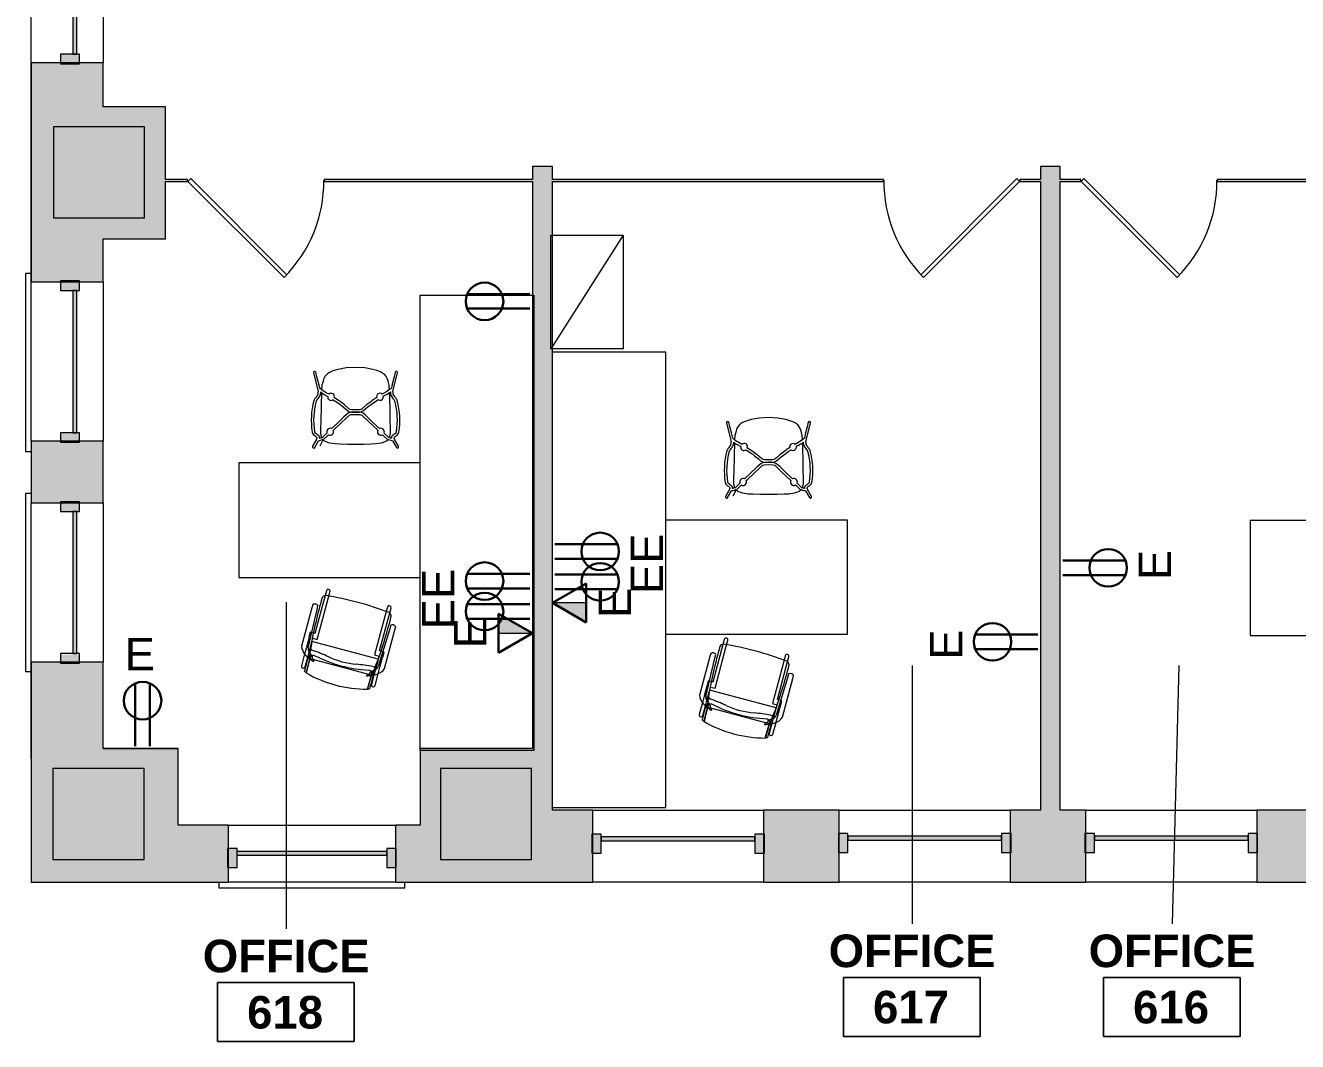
# Model space of a CAD drawing. Header units: inches. Extents: x -1880 to 225, y -1065 to 162.
# Drawn here: x -1767.4 to -1432.1, y -1064.8 to -796.9 of the extents above; entities that cross this region are included whole.
import ezdxf

# ---------------------------------------------------------------- set-up
doc = ezdxf.new("R2010")
doc.units = ezdxf.units.IN
doc.header["$MEASUREMENT"] = 0
for name, color, linetype, lineweight in [('06_555 11th St - background_dwg', 8, 'Continuous', 9), ('A-ANNO-NOTE', 131, 'Continuous', 30), ('A-AREA-IDEN', 2, 'Continuous', 9), ('A-DETL', 90, 'Continuous', 9), ('A-DOOR', 31, 'Continuous', 13), ('A-GLAZ-CURT', 52, 'Continuous', 13), ('A-GLAZ-CWMG', 51, 'Continuous', 13), ('A-WALL', 113, 'Continuous', 13), ('A-WALL-PATT', 111, 'Continuous', 13), ('C-Hatch', 7, 'Continuous', 9), ('I-FURN', 30, 'Continuous', 9), ('I-WALL', 2, 'Continuous', 13), ('P-SILL', 7, 'Continuous', 9), ('S-COLS', 52, 'Continuous', 13), ('W', 7, 'Continuous', 9)]:
    doc.layers.add(name, color=color, linetype=linetype, lineweight=lineweight)
doc.styles.add('Swis721 Lt BT', font='swissl.ttf', dxfattribs={"height": 8.514638})
doc.styles.add('Swis721 Lt BT_B', font='', dxfattribs={"height": 8.583975})
doc.styles.get('Swis721 Lt BT_B').set_extended_font_data('Swis721 Lt BT', bold=True)

# ---------------------------------------------------------------- blocks, each defined once
blk = doc.blocks.new('Single Glass Door - 36_ x 96_-5797251-FIRST FLOOR POWER _ SIGNAL')
at = {"layer": 'A-DOOR', "color": 8, "lineweight": 20}
for p, q in [((-7.42, 25.57), (-8.12, 24.87)), ((-8.12, 24.87), (17.2, -0.46)), ((17.91, 0.25), (-7.42, 25.57)), ((17.2, -0.46), (17.91, 0.25))]:
    blk.add_line(p, q, dxfattribs=at)
at = {"layer": 'A-DOOR', "lineweight": 9}
blk.add_arc((17.91, 0.25), 35.81, 135, 180.5, dxfattribs=at)
blk = doc.blocks.new('Single Glass Door - 36_ x 96_-5797235-FIRST FLOOR POWER _ SIGNAL')
at = {"layer": 'A-DOOR', "color": 8, "lineweight": 20}
for p, q in [((-8.12, -24.87), (17.2, 0.46)), ((17.2, 0.46), (17.91, -0.25)), ((17.91, -0.25), (-7.42, -25.57)), ((-7.42, -25.57), (-8.12, -24.87))]:
    blk.add_line(p, q, dxfattribs=at)
at = {"layer": 'A-DOOR', "lineweight": 9}
blk.add_arc((17.91, -0.25), 35.81, 179.5, 225, dxfattribs=at)
blk = doc.blocks.new('System Panel - Glazed-4836574-FIRST FLOOR POWER _ SIGNAL')
at = {"layer": 'A-GLAZ-CURT', "lineweight": 9}
blk.add_hatch(color=7, dxfattribs=at).paths.add_polyline_path([(18.75, 1.75), (-18.75, 1.75), (-18.75, 0.75), (18.75, 0.75)], flags=0)
at = {"layer": 'A-GLAZ-CURT', "color": 8, "lineweight": 20}
for p, q in [((18.75, 1.75), (-18.75, 1.75)), ((-18.75, 1.75), (-18.75, 0.75)), ((-18.75, 0.75), (18.75, 0.75)), ((18.75, 0.75), (18.75, 1.75))]:
    blk.add_line(p, q, dxfattribs=at)
blk = doc.blocks.new('Rectangular Mullion - 2_5_ x 5_ rectangular-4836572-FIRST FLOOR POWER _ SIGNAL')
at = {"layer": 'A-GLAZ-CWMG', "lineweight": 9}
blk.add_hatch(color=7, dxfattribs=at).paths.add_polyline_path([(1.25, 2.5), (1.25, -2.5), (-1, -2.5), (-1, 2.5)], flags=0)
at = {"layer": 'A-GLAZ-CWMG', "color": 8, "lineweight": 20}
for p, q in [((-1.25, 2.5), (1.25, 2.5)), ((-1.25, -2.5), (-1.25, 2.5)), ((1.25, 2.5), (1.25, -2.5)), ((1.25, -2.5), (-1.25, -2.5))]:
    blk.add_line(p, q, dxfattribs=at)
blk = doc.blocks.new('Rectangular Mullion - 2_5_ x 5_ rectangular-4837751-FIRST FLOOR POWER _ SIGNAL')
at = {"layer": 'A-GLAZ-CWMG', "lineweight": 9}
blk.add_hatch(color=7, dxfattribs=at).paths.add_polyline_path([(1, -1.75), (1, -2.5), (-1.25, -2.5), (-1.25, 2.5), (1, 2.5), (1, -0.75)], flags=0)
at = {"layer": 'A-GLAZ-CWMG', "color": 8, "lineweight": 20}
for p, q in [((-1.25, 2.5), (1.25, 2.5)), ((-1.25, -2.5), (-1.25, 2.5)), ((1.25, 2.5), (1.25, -2.5)), ((1.25, -2.5), (-1.25, -2.5))]:
    blk.add_line(p, q, dxfattribs=at)
blk = doc.blocks.new('System Panel - Glazed-4837756-FIRST FLOOR POWER _ SIGNAL')
at = {"layer": 'A-GLAZ-CURT', "lineweight": 9}
blk.add_hatch(color=7, dxfattribs=at).paths.add_polyline_path([(20.25, 0.75), (20.25, 1.75), (-20.25, 1.75), (-20.25, 0.75), (-0.51, 0.75)], flags=0)
at = {"layer": 'A-GLAZ-CURT', "color": 8, "lineweight": 20}
for p, q in [((20.25, 1.75), (-20.25, 1.75)), ((-20.25, 1.75), (-20.25, 0.75)), ((-20.25, 0.75), (20.25, 0.75)), ((20.25, 0.75), (20.25, 1.75))]:
    blk.add_line(p, q, dxfattribs=at)
blk = doc.blocks.new('System Panel - Glazed-4838992-FIRST FLOOR POWER _ SIGNAL')
at = {"layer": 'A-GLAZ-CURT', "lineweight": 9}
blk.add_hatch(color=7, dxfattribs=at).paths.add_polyline_path([(19.75, 0.75), (19.75, 1.75), (-19.75, 1.75), (-19.75, 0.75)], flags=0)
at = {"layer": 'A-GLAZ-CURT', "color": 8, "lineweight": 20}
for p, q in [((19.75, 1.75), (-19.75, 1.75)), ((-19.75, 1.75), (-19.75, 0.75)), ((-19.75, 0.75), (19.75, 0.75)), ((19.75, 0.75), (19.75, 1.75))]:
    blk.add_line(p, q, dxfattribs=at)
blk = doc.blocks.new('System Panel - Glazed-4837760-FIRST FLOOR POWER _ SIGNAL')
at = {"layer": 'A-GLAZ-CURT', "lineweight": 9}
blk.add_hatch(color=7, dxfattribs=at).paths.add_polyline_path([(20.25, 1.75), (-20.25, 1.75), (-20.25, 0.75), (20.25, 0.75)], flags=0)
at = {"layer": 'A-GLAZ-CURT', "color": 8, "lineweight": 20}
for p, q in [((20.25, 1.75), (-20.25, 1.75)), ((-20.25, 1.75), (-20.25, 0.75)), ((-20.25, 0.75), (20.25, 0.75)), ((20.25, 0.75), (20.25, 1.75))]:
    blk.add_line(p, q, dxfattribs=at)
blk = doc.blocks.new('Concrete-Rectangular-Column - 24 x 24-5170815-FIRST FLOOR POWER _ SIGNAL')
at = {"layer": 'S-COLS', "lineweight": 9}
blk.add_hatch(color=7, dxfattribs=at).paths.add_polyline_path([(-8.25, -12), (12, -12), (12, 12), (-12, 12), (-12, -12)], flags=0)
at = {"layer": 'S-COLS', "color": 8, "lineweight": 20}
for p, q in [((12, 12), (-12, 12)), ((-12, 12), (-12, -12)), ((12, -12), (12, 12)), ((-12, -12), (12, -12))]:
    blk.add_line(p, q, dxfattribs=at)
blk = doc.blocks.new('F-Haworth_Chair_X99-Seminar - X99 Seminar Chair with Glides-5809733-FIRST FLOOR POWER _ SIGNAL')
at = {"layer": 'I-FURN'}
for p, q in [((-8.34, 11.52), (-8.42, 7.57)), ((-8.42, 7.57), (-8.34, 11.37)), ((8.42, 7.57), (8.34, 11.52)), ((8.34, 11.37), (8.42, 7.57)), ((-10.04, 10.02), (-10.04, 6.81)), ((-10.04, 6.81), (-10.04, 6.32)), ((-9.13, 5.92), (-8.07, 6.77)), ((-9.04, 7.4), (-9.04, 10.02)), ((-9.04, 5.99), (-9.04, 7.4)), ((-8.68, 6.87), (-8.75, 6.22)), ((-8.62, 7.42), (-8.68, 6.91)), ((-8.6, 7.6), (-8.62, 7.43)), ((-8.61, 6.81), (-8.23, 6.95)), ((-8.49, 7.6), (-8.56, 7.6)), ((-7.65, 7.6), (-8.4, 7.6)), ((-8.07, 6.77), (-7.95, 6.87)), ((7.65, 7.6), (-7.65, 7.6)), ((-7.18, 7.99), (-7.21, 8.13)), ((7.21, 8.13), (7.18, 7.99)), ((8.4, 7.6), (7.65, 7.6)), ((7.95, 6.87), (8.03, 6.81)), ((8.07, 6.77), (9.13, 5.92)), ((8.23, 6.95), (8.61, 6.81)), ((8.56, 7.6), (8.49, 7.6)), ((8.62, 7.43), (8.6, 7.6)), ((8.68, 6.87), (8.62, 7.42)), ((8.75, 6.22), (8.68, 6.87)), ((9.04, 10.02), (9.04, 7.4)), ((9.04, 7.4), (9.04, 5.99)), ((10.04, 6.81), (10.04, 10.02)), ((10.04, 5), (10.04, 6.81)), ((-11.32, 5.06), (-11.32, -5.48)), ((-10.04, 6.31), (-10.04, 5)), ((-10.04, 4.99), (-10.04, 2.27)), ((-9.92, -5.36), (-9.57, 4.97)), ((-8.9, 4.8), (-9.07, 3.2)), ((-9.04, 3.62), (-9.04, 5.99)), ((-9.04, 3.43), (-9.04, 3.62)), ((-9.04, 3.12), (-9.04, 3.43)), ((-8.88, 4.99), (-8.89, 4.91)), ((-8.75, 6.22), (-8.88, 4.99)), ((8.88, 4.99), (8.75, 6.22)), ((8.89, 4.91), (8.88, 4.99)), ((9.07, 3.2), (8.9, 4.8)), ((9.04, 5.99), (9.04, 3.62)), ((9.04, 3.62), (9.04, 3.43)), ((9.04, 3.43), (9.04, 3.12)), ((9.57, 4.97), (9.92, -5.36)), ((10.04, 2.27), (10.04, 4.99)), ((11.32, -5.48), (11.32, 5.06)), ((-10.04, 2.27), (-10.07, 2.27)), ((-10.07, 2.27), (-10.07, 0.89)), ((-10.07, 0.89), (-9.71, 0.89)), ((-9.71, 0.89), (-9.2, 0.89)), ((-9.2, 0.89), (-8.82, 0.89)), ((-9.07, 3.2), (-9.07, 3.12)), ((-9.07, 3.12), (9.07, 3.12)), ((-9.04, 2.27), (-9.04, 3.12)), ((-7.83, 2.27), (-9.04, 2.27)), ((-8.82, 0.89), (-8.82, -9.44)), ((-7.83, -9.57), (-7.83, 2.27)), ((9.04, 2.27), (7.83, 2.27)), ((7.83, 2.27), (7.83, -9.57)), ((8.82, 0.89), (9.2, 0.89)), ((8.82, -9.44), (8.82, 0.89)), ((9.04, 3.12), (9.04, 2.27)), ((9.07, 3.12), (9.07, 3.2)), ((9.2, 0.89), (9.71, 0.89)), ((9.71, 0.89), (10.07, 0.89)), ((10.07, 2.27), (10.04, 2.27)), ((10.07, 0.89), (10.07, 2.27)), ((-11.32, -5.48), (-11.3, -6.32)), ((-9.92, -6.36), (-9.92, -5.36)), ((9.92, -5.36), (9.92, -6.36)), ((11.3, -6.32), (11.32, -5.48)), ((-8.82, -9.44), (-8.82, -10.78)), ((-7.83, -10.78), (-7.83, -9.57)), ((7.83, -9.57), (7.83, -10.78)), ((8.82, -10.78), (8.82, -9.44))]:
    blk.add_line(p, q, dxfattribs=at)
for centre, radius, start, end in [((-9.54, 10.02), 0.498, 360, 180), ((-36.06, 10.03), 27.2, 355.9857, 2.5118), ((0, -20.73), 33.17, 104.5766, 105.5522), ((0, -20.29), 32.89, 75.3075, 104.696), ((0, -20.73), 33.17, 74.4478, 75.4234), ((36.06, 10.03), 27.2, 177.4882, 184.0143), ((9.54, 10.02), 0.498, 360, 180), ((-7.87, 3.92), 3.63, 121.9522, 161.8211), ((-4.71, -1.15), 9.61, 116.0036, 121.9522), ((-5.2, 7.86), 3.74, 175.9857, 189.9064), ((-4.71, -1.15), 9.61, 113.5094, 116.0036), ((-8.28, 7.33), 0.613, 189.9064, 237.4573), ((-4.71, -1.15), 9.61, 112.927, 113.3607), ((-4.71, -1.15), 9.61, 105.0666, 112.7369), ((-7.37, 7.55), 1.05, 178.8214, 214.7998), ((-7.37, 7.55), 1.05, 178.8214, 264.0446), ((-6.55, 6.76), 1.38, 147.5752, 174.9122), ((-6.55, 6.76), 1.38, 117.0503, 145.9813), ((0, -26.49), 33.83, 77.2285, 102.7715), ((6.55, 6.76), 1.38, 34.0187, 62.9497), ((4.71, -1.15), 9.61, 67.2631, 74.9334), ((7.37, 7.55), 1.05, 275.9554, 1.1786), ((6.55, 6.76), 1.38, 5.0878, 32.4248), ((7.37, 7.55), 1.05, 325.2002, 1.1786), ((4.71, -1.15), 9.61, 66.6393, 67.073), ((4.71, -1.15), 9.61, 63.9964, 66.4906), ((8.28, 7.33), 0.613, 302.5427, 350.0936), ((5.2, 7.86), 3.74, 350.0936, 4.0143), ((4.71, -1.15), 9.61, 58.0478, 63.9964), ((7.87, 3.92), 3.63, 18.1789, 58.0478), ((-8.18, 4.9), 1.39, 132.8922, 177.1987), ((144.06, -7.32), 153.52, 175.4787, 180.5251), ((-8.24, 4.59), 0.763, 84.2338, 165.7662), ((-11.32, 48.08), 42.84, 274.2301, 280.0233), ((0, -15.97), 22.19, 79.9767, 100.0233), ((11.32, 48.08), 42.84, 259.9767, 265.7699), ((8.24, 4.59), 0.763, 14.2338, 95.7662), ((-144.06, -7.32), 153.52, 359.4749, 4.5213), ((8.18, 4.9), 1.39, 2.8013, 47.1078), ((-10.58, -5.68), 0.956, 221.8901, 314.1099), ((10.58, -5.68), 0.956, 225.8901, 318.1099), ((-8.21, -8.28), 1.31, 200.0433, 249.9567), ((0, 75.01), 84.96, 264.1475, 275.8525), ((8.21, -8.28), 1.31, 290.0433, 339.9567), ((-8.32, -10.78), 0.495, 180, 360), ((8.32, -10.78), 0.495, 180, 360)]:
    blk.add_arc(centre, radius, start, end, dxfattribs=at)
blk = doc.blocks.new('HermanMiller_Collection_TroyPlasticChair - No Arms-5839776-FIRST FLOOR POWER _ SIGNAL')
at = {"layer": 'I-FURN'}
for p, q in [((-9.04, 10.88), (-9.06, 10.76)), ((-9.06, 10.76), (-9.04, 10.64)), ((-8.97, 10.98), (-9.04, 10.88)), ((-9.04, 10.64), (-8.97, 10.53)), ((-8.87, 11.05), (-8.97, 10.98)), ((-8.97, 10.53), (-8.88, 10.47)), ((-8.88, 10.47), (-7.64, 10.16)), ((-8.75, 11.07), (-8.87, 11.05)), ((-3.73, 9.85), (-8.75, 11.07)), ((-7.64, 10.16), (-6.06, 9.78)), ((10.68, 11.32), (8.86, 10.31)), ((9.19, 9.77), (10.99, 10.77)), ((-8.79, 6.86), (-9.11, 6.18)), ((-8.46, 7.36), (-8.79, 6.86)), ((-8.1, 7.77), (-8.46, 7.36)), ((-7.72, 8.07), (-8.1, 7.77)), ((-7.22, 8.34), (-7.72, 8.07)), ((-7.06, 8.42), (-7.22, 8.34)), ((-6.53, 8.56), (-7.06, 8.42)), ((-5.4, 8.84), (-6.53, 8.56)), ((-6.06, 9.78), (-4.73, 9.45)), ((-4.26, 8.94), (-5.4, 8.84)), ((-4.73, 9.45), (-4.5, 9.25)), ((-4.5, 9.25), (-4.26, 8.94)), ((-4.26, 8.94), (-3.79, 8.27)), ((-3.79, 8.27), (-3.05, 7.03)), ((-3.5, 8.97), (-3.65, 9.18)), ((-2.37, 9), (-3.5, 8.97)), ((-3.32, 8.68), (-3.5, 8.97)), ((-3.1, 8.35), (-3.32, 8.68)), ((-3.22, 6.81), (-3.3, 6.46)), ((-3.05, 7.03), (-3.22, 6.81)), ((-2.51, 7.32), (-3.1, 8.35)), ((-2.35, 7.35), (-2.51, 7.32)), ((-2.09, 9.01), (-2.37, 9)), ((-2, 7.29), (-2.35, 7.35)), ((-1.51, 9.02), (-2.09, 9.01)), ((-1.69, 7.06), (-2, 7.29)), ((-1.5, 6.76), (-1.69, 7.06)), ((0.61, 9.09), (-1.51, 9.02)), ((-1.45, 6.41), (-1.5, 6.76)), ((3.59, 9.16), (0.61, 9.09)), ((6.2, 9.22), (3.59, 9.16)), ((6.64, 9.22), (6.2, 9.22)), ((7.26, 9.2), (6.64, 9.22)), ((7.29, 7.66), (7.17, 7.54)), ((8.05, 9.08), (7.26, 9.2)), ((8.48, 8.89), (7.29, 7.66)), ((7.64, 7.14), (8.98, 8.53)), ((8.31, 8.97), (8.05, 9.08)), ((9.2, 8.2), (8.85, 8.71)), ((9.33, 8), (9.2, 8.2)), ((9.57, 7.37), (9.33, 8)), ((9.72, 6.82), (9.57, 7.37)), ((9.95, 5.38), (9.72, 6.82)), ((-9.61, 4.58), (-9.98, 2.44)), ((-9.3, 5.64), (-9.61, 4.58)), ((-9.11, 6.18), (-9.3, 5.64)), ((-3.3, 6.46), (-3.24, 6.12)), ((-3.24, 6.12), (-3.05, 5.82)), ((-3.05, 5.82), (-2.75, 5.62)), ((-2.75, 5.62), (-2.4, 5.55)), ((-2.4, 5.55), (-2.17, 5.59)), ((-2.17, 5.59), (-2.03, 5.35)), ((-2.03, 5.35), (-1.89, 5.13)), ((-1.89, 5.13), (-1.76, 4.94)), ((-1.76, 4.94), (-1.29, 4.28)), ((-1.64, 5.94), (-1.54, 6.07)), ((-1.18, 5.22), (-1.64, 5.94)), ((-1.54, 6.07), (-1.45, 6.41)), ((-1.29, 4.28), (-1.09, 4.01)), ((-0.69, 4.54), (-1.18, 5.22)), ((-1.09, 4.01), (-0.33, 3.01)), ((0.21, 3.35), (-0.69, 4.54)), ((2.47, 1.62), (4.17, 3.46)), ((4.28, 4.48), (2.9, 3.03)), ((4.17, 3.46), (6.44, 5.86)), ((6, 6.32), (4.28, 4.48)), ((10.01, 4.14), (9.95, 5.38)), ((10.09, 2.25), (10.01, 4.14)), ((-9.98, 2.44), (-10.11, 0)), ((-0.33, 3.01), (0.45, 2.11)), ((1.26, 2.11), (0.21, 3.35)), ((0.45, 2.11), (0.77, 1.74)), ((0.77, 1.74), (0.95, 1.38)), ((0.95, 1.38), (1.03, 0.99)), ((1.03, 0.99), (1.03, -0.99)), ((1.54, 1.61), (1.26, 2.11)), ((1.65, 1.02), (1.54, 1.61)), ((1.65, -1.02), (1.65, 1.02)), ((1.67, 0.79), (1.65, 0)), ((1.65, 0), (1.69, -1.28)), ((1.68, 1.28), (1.67, 0.79)), ((1.95, 1.97), (1.68, 1.28)), ((2.41, 2.51), (1.95, 1.97)), ((2.29, 0), (2.3, 1.17)), ((2.3, 1.17), (2.47, 1.62)), ((2.9, 3.03), (2.41, 2.51)), ((10.1, 1.09), (10.09, 2.25)), ((10.09, -2.14), (10.1, 1.09)), ((-10.11, 0), (-9.98, -2.44)), ((-9.98, -2.44), (-9.61, -4.58)), ((-0.59, -3.33), (-0.86, -3.72)), ((-0.33, -3.02), (-0.59, -3.33)), ((0.77, -1.74), (-0.33, -3.02)), ((-0.04, -3.66), (0.8, -2.64)), ((0.95, -1.39), (0.77, -1.74)), ((0.8, -2.64), (1.24, -2.11)), ((1.03, -0.99), (0.95, -1.39)), ((1.24, -2.11), (1.55, -1.61)), ((1.55, -1.61), (1.65, -1.02)), ((1.69, -1.28), (1.95, -1.97)), ((1.95, -1.97), (2.93, -3.06)), ((2.3, -1.17), (2.29, 0)), ((2.47, -1.62), (2.3, -1.17)), ((3.18, -2.4), (2.47, -1.62)), ((2.93, -3.06), (4.65, -4.86)), ((4.61, -3.91), (3.18, -2.4)), ((10.01, -4.14), (10.09, -2.14)), ((-9.61, -4.58), (-9.3, -5.64)), ((-9.3, -5.64), (-9.11, -6.18)), ((-9.11, -6.18), (-8.79, -6.86)), ((-0.86, -3.72), (-2.16, -5.59)), ((-1.62, -5.89), (-0.67, -4.48)), ((-0.67, -4.48), (-0.46, -4.17)), ((-0.46, -4.17), (-0.04, -3.66)), ((6.09, -5.47), (4.61, -3.91)), ((4.65, -4.86), (6, -6.32)), ((6.45, -5.85), (6.09, -5.47)), ((9.72, -6.82), (9.95, -5.38)), ((9.95, -5.38), (10.01, -4.14)), ((-8.79, -6.86), (-8.46, -7.36)), ((-8.75, -11.07), (-3.73, -9.85)), ((-8.46, -7.36), (-8.1, -7.77)), ((-8.1, -7.77), (-7.72, -8.07)), ((-7.72, -8.07), (-7.22, -8.34)), ((-6.06, -9.78), (-7.64, -10.16)), ((-7.22, -8.34), (-7.06, -8.42)), ((-7.06, -8.42), (-6.53, -8.56)), ((-6.53, -8.56), (-5.4, -8.84)), ((-4.73, -9.45), (-6.06, -9.78)), ((-5.4, -8.84), (-4.26, -8.94)), ((-4.5, -9.25), (-4.73, -9.45)), ((-4.26, -8.94), (-4.5, -9.25)), ((-4.11, -8.78), (-4.24, -8.94)), ((-3.46, -7.76), (-4.11, -8.78)), ((-3.65, -9.18), (-3.5, -8.97)), ((-3.5, -8.97), (-2.37, -9)), ((-3.49, -8.97), (-3.11, -8.41)), ((-3.04, -7.05), (-3.46, -7.76)), ((-3.11, -8.41), (-2.49, -7.33)), ((-2.37, -9), (-2.09, -9.01)), ((-2.09, -9.01), (-1.51, -9.02)), ((-1.51, -9.02), (0.61, -9.09)), ((0.61, -9.09), (3.59, -9.16)), ((3.59, -9.16), (6.2, -9.22)), ((6.2, -9.22), (6.64, -9.22)), ((6.64, -9.22), (7.26, -9.2)), ((7.19, -7.54), (8.08, -8.46)), ((7.26, -9.2), (8.05, -9.08)), ((8.99, -8.51), (7.65, -7.13)), ((8.05, -9.08), (8.31, -8.97)), ((8.08, -8.46), (8.5, -8.89)), ((8.85, -8.71), (9.2, -8.2)), ((10.54, -9.36), (8.99, -8.51)), ((10.99, -10.77), (9.19, -9.77)), ((9.2, -8.2), (9.33, -8)), ((9.33, -8), (9.57, -7.37)), ((9.57, -7.37), (9.72, -6.82)), ((-9.04, -10.64), (-9.06, -10.76)), ((-9.06, -10.76), (-9.04, -10.88)), ((-8.97, -10.53), (-9.04, -10.64)), ((-9.04, -10.88), (-8.97, -10.98)), ((-8.88, -10.47), (-8.97, -10.53)), ((-8.97, -10.98), (-8.87, -11.05)), ((-7.64, -10.16), (-8.88, -10.47)), ((-8.87, -11.05), (-8.75, -11.07)), ((8.86, -10.31), (10.68, -11.32))]:
    blk.add_line(p, q, dxfattribs=at)
for centre, radius, start, end in [((-4.63, 13.16), 3.63, 297.8999, 314.6405), ((-6.24, 15.3), 6.94, 302.6131, 312.0729), ((-0.92, 9.4), 1.66, 104.8165, 134.6405), ((-0.93, 9.41), 1, 105.2242, 132.0729), ((3.83, -8.55), 20.22, 81.1429, 104.8165), ((3.79, -7.92), 18.96, 80.6041, 105.2242), ((6.79, 10.23), 0.558, 34.0551, 80.6041), ((6.75, 10.18), 1.26, 34.6745, 81.1429), ((12.57, 14.13), 6.41, 214.0551, 223.77), ((13.06, 14.55), 6.42, 214.6745, 223.6185), ((7.72, 12.36), 2.34, 287.1892, 298.9821), ((10.83, 11.04), 0.317, 299.1025, 118.9821), ((-3.46, 10.94), 1.12, 256.3431, 297.8999), ((-3.47, 10.95), 1.78, 264.1109, 302.6131), ((6.85, 6.68), 0.919, 69.1794, 202.7215), ((6.86, 6.66), 0.91, 242.3519, 31.4319), ((8.53, 10.26), 0.815, 223.77, 245.3996), ((8.4, 9.98), 0.502, 245.3996, 285.9426), ((6.5, 10.04), 2.11, 329.3692, 344.9846), ((6.58, 10.02), 2.62, 330.0569, 354.4818), ((-2.42, -6.43), 0.877, 73.101, 224.5266), ((-2.33, -6.45), 0.896, 259.6713, 37.9794), ((6.85, -6.68), 0.922, 157.389, 291.6626), ((6.85, -6.68), 0.915, 330.7028, 115.7221), ((-3.46, -10.94), 1.12, 62.1001, 103.6569), ((-3.47, -10.95), 1.78, 57.3869, 95.8891), ((-4.63, -13.16), 3.63, 45.3595, 62.1001), ((-6.24, -15.3), 6.94, 47.9271, 57.3869), ((12.57, -14.13), 6.41, 136.23, 145.9449), ((8.53, -10.26), 0.815, 114.6004, 136.23), ((8.4, -9.98), 0.502, 74.0574, 114.6004), ((6.5, -10.04), 2.11, 15.0154, 30.6308), ((6.58, -10.02), 2.62, 5.5182, 29.9431), ((-0.92, -9.4), 1.66, 225.3595, 255.1835), ((-0.93, -9.41), 1, 227.9271, 254.7758), ((3.83, 8.55), 20.22, 255.1835, 278.8571), ((3.79, 7.92), 18.96, 254.7758, 279.3959), ((6.79, -10.23), 0.558, 279.3959, 325.9449), ((6.75, -10.18), 1.26, 278.8571, 325.3255), ((13.06, -14.55), 6.42, 136.3815, 145.3255), ((7.72, -12.36), 2.34, 61.0179, 72.8108), ((10.83, -11.04), 0.317, 241.0179, 60.8975)]:
    blk.add_arc(centre, radius, start, end, dxfattribs=at)
blk = doc.blocks.new('F-Haworth_Chair_X99-Seminar - X99 Seminar Chair with Glides-V4-FIRST FLOOR POWER _ SIGNAL')
at = {"layer": 'I-FURN'}
for p, q in [((-8.34, 11.52), (-8.42, 7.57)), ((-8.42, 7.57), (-8.34, 11.37)), ((8.42, 7.57), (8.34, 11.52)), ((8.34, 11.37), (8.42, 7.57)), ((-10.04, 10.02), (-10.04, 6.81)), ((-10.04, 6.81), (-10.04, 5)), ((-9.13, 5.92), (-8.07, 6.77)), ((-9.04, 7.4), (-9.04, 10.02)), ((-9.04, 5.99), (-9.04, 7.4)), ((-8.68, 6.87), (-8.75, 6.22)), ((-8.62, 7.42), (-8.68, 6.91)), ((-8.6, 7.6), (-8.62, 7.43)), ((-8.61, 6.81), (-8.23, 6.95)), ((-8.49, 7.6), (-8.56, 7.6)), ((-7.65, 7.6), (-8.4, 7.6)), ((-8.07, 6.77), (-7.95, 6.87)), ((7.65, 7.6), (-7.65, 7.6)), ((-7.18, 7.99), (-7.21, 8.13)), ((7.21, 8.13), (7.18, 7.99)), ((8.4, 7.6), (7.65, 7.6)), ((7.95, 6.87), (8.03, 6.81)), ((8.07, 6.77), (9.13, 5.92)), ((8.23, 6.95), (8.61, 6.81)), ((8.56, 7.6), (8.49, 7.6)), ((8.62, 7.43), (8.6, 7.6)), ((8.64, 7.21), (8.62, 7.42)), ((8.68, 6.87), (8.65, 7.19)), ((8.75, 6.22), (8.68, 6.87)), ((9.04, 10.02), (9.04, 7.4)), ((9.04, 7.4), (9.04, 5.99)), ((10.04, 6.81), (10.04, 10.02)), ((10.04, 5), (10.04, 6.81)), ((-11.32, 5.06), (-11.32, -5.48)), ((-10.04, 4.99), (-10.04, 2.27)), ((-9.92, -5.36), (-9.57, 4.97)), ((-8.9, 4.8), (-9.07, 3.2)), ((-9.04, 3.62), (-9.04, 5.99)), ((-9.04, 3.43), (-9.04, 3.62)), ((-9.04, 3.12), (-9.04, 3.43)), ((-8.88, 4.99), (-8.89, 4.91)), ((-8.75, 6.22), (-8.88, 4.99)), ((8.88, 4.99), (8.75, 6.22)), ((8.89, 4.91), (8.88, 4.99)), ((9.07, 3.2), (8.9, 4.8)), ((9.04, 5.99), (9.04, 3.62)), ((9.04, 3.62), (9.04, 3.43)), ((9.04, 3.43), (9.04, 3.12)), ((9.57, 4.97), (9.92, -5.36)), ((10.04, 2.27), (10.04, 4.99)), ((11.32, -5.48), (11.32, 5.06)), ((-10.04, 2.27), (-10.07, 2.27)), ((-10.07, 2.27), (-10.07, 0.89)), ((-10.07, 0.89), (-9.71, 0.89)), ((-9.71, 0.89), (-9.2, 0.89)), ((-9.2, 0.89), (-8.82, 0.89)), ((-9.07, 3.2), (-9.07, 3.12)), ((-9.07, 3.12), (9.07, 3.12)), ((-9.04, 2.27), (-9.04, 3.12)), ((-7.83, 2.27), (-9.04, 2.27)), ((-8.82, 0.89), (-8.82, -9.44)), ((-7.83, -9.57), (-7.83, 2.27)), ((9.04, 2.27), (7.83, 2.27)), ((7.83, 2.27), (7.83, -9.57)), ((8.82, 0.89), (9.2, 0.89)), ((8.82, -9.44), (8.82, 0.89)), ((9.04, 3.12), (9.04, 2.27)), ((9.07, 3.12), (9.07, 3.2)), ((9.2, 0.89), (9.71, 0.89)), ((9.71, 0.89), (10.07, 0.89)), ((10.07, 2.27), (10.04, 2.27)), ((10.07, 0.89), (10.07, 2.27)), ((-11.32, -5.48), (-11.3, -6.32)), ((-9.92, -6.36), (-9.92, -5.36)), ((9.92, -5.36), (9.92, -6.36)), ((11.3, -6.32), (11.32, -5.48)), ((-8.82, -9.44), (-8.82, -10.78)), ((-7.83, -10.78), (-7.83, -9.57)), ((7.83, -9.57), (7.83, -10.78)), ((8.82, -10.78), (8.82, -9.44))]:
    blk.add_line(p, q, dxfattribs=at)
for centre, radius, start, end in [((-9.54, 10.02), 0.498, 360, 180), ((-36.06, 10.03), 27.2, 355.9857, 2.5118), ((0, -20.73), 33.17, 104.5766, 105.5522), ((0, -20.29), 32.89, 75.3075, 104.696), ((0, -20.73), 33.17, 74.4478, 75.4234), ((36.06, 10.03), 27.2, 177.4882, 184.0143), ((9.54, 10.02), 0.498, 360, 180), ((-7.87, 3.92), 3.63, 121.9522, 161.8211), ((-4.71, -1.15), 9.61, 116.0036, 121.9522), ((-5.2, 7.86), 3.74, 175.9857, 189.9064), ((-4.71, -1.15), 9.61, 113.5094, 116.0036), ((-8.28, 7.33), 0.613, 189.9064, 237.4573), ((-4.71, -1.15), 9.61, 112.927, 113.3607), ((-4.71, -1.15), 9.61, 105.0666, 112.7369), ((-7.37, 7.55), 1.05, 178.8214, 214.7998), ((-7.37, 7.55), 1.05, 178.8214, 264.0446), ((-6.55, 6.76), 1.38, 160.4467, 174.9122), ((-6.55, 6.76), 1.38, 147.5752, 160.4467), ((-6.55, 6.76), 1.38, 117.0503, 145.9813), ((0, -26.49), 33.83, 77.2285, 102.7715), ((6.55, 6.76), 1.38, 34.0187, 62.9497), ((4.71, -1.15), 9.61, 67.2631, 74.9334), ((7.37, 7.55), 1.05, 275.9554, 1.1786), ((6.55, 6.76), 1.38, 9.7502, 32.4248), ((6.55, 6.76), 1.38, 5.0878, 9.3471), ((7.37, 7.55), 1.05, 325.2002, 1.1786), ((4.71, -1.15), 9.61, 66.6393, 67.073), ((4.71, -1.15), 9.61, 63.9964, 66.4906), ((8.28, 7.33), 0.613, 302.5427, 350.0936), ((5.2, 7.86), 3.74, 350.0936, 4.0143), ((4.71, -1.15), 9.61, 58.0478, 63.9964), ((7.87, 3.92), 3.63, 18.1789, 58.0478), ((-8.18, 4.9), 1.39, 132.8922, 177.1987), ((144.06, -7.32), 153.52, 175.4787, 180.5251), ((-8.24, 4.59), 0.763, 84.2338, 165.7662), ((-11.32, 48.08), 42.84, 274.2301, 280.0233), ((0, -15.97), 22.19, 79.9767, 100.0233), ((11.32, 48.08), 42.84, 259.9767, 265.7699), ((8.24, 4.59), 0.763, 14.2338, 95.7662), ((-144.06, -7.32), 153.52, 359.4749, 4.5213), ((8.18, 4.9), 1.39, 2.8013, 47.1078), ((-10.58, -5.68), 0.956, 221.8901, 314.1099), ((10.58, -5.68), 0.956, 225.8901, 318.1099), ((-8.21, -8.28), 1.31, 200.0433, 249.9567), ((0, 75.01), 84.96, 264.1475, 275.8525), ((8.21, -8.28), 1.31, 290.0433, 339.9567), ((-8.32, -10.78), 0.495, 180, 360), ((8.32, -10.78), 0.495, 180, 360)]:
    blk.add_arc(centre, radius, start, end, dxfattribs=at)
blk = doc.blocks.new('06_555 11th St - background_dwg-4793957-FIRST FLOOR POWER _ SIGNAL')
at = {"layer": 'C-Hatch'}
for p, q in [((1612.18, 1972.23), (1612.18, 1997.73)), ((1631.19, 1974.98), (1650.93, 1974.98))]:
    blk.add_line(p, q, dxfattribs=at)
at = {"layer": 'P-SILL', "flags": 128}
for points in [[(1612.18, 2100.23), (1610.68, 2100.23), (1610.68, 2053.23), (1612.18, 2053.23)], [(1612.18, 2042.23), (1610.68, 2042.23), (1610.68, 1995.23), (1612.18, 1995.23)], [(1661.68, 1939.72), (1661.68, 1938.22), (1710.68, 1938.22), (1710.68, 1939.72)]]:
    blk.add_lwpolyline(points, dxfattribs=at)
at = {"layer": 'W'}
for p, q in [((1612.18, 2097.73), (1612.18, 2155.73)), ((1612.18, 2055.73), (1612.18, 2039.73)), ((1612.18, 1972.23), (1612.18, 1997.73)), ((1631.19, 1974.98), (1650.93, 1974.98)), ((1744.31, 1974.98), (1714.92, 1974.98)), ((1714.69, 1954.74), (1708.18, 1954.74)), ((1708.18, 1939.72), (1749.56, 1939.72))]:
    blk.add_line(p, q, dxfattribs=at)
blk = doc.blocks.new('Room Tag - Room Name and Number-3379422-FIRST FLOOR POWER _ SIGNAL')
at = {"layer": 'A-AREA-IDEN'}
for p, q in [((-0.1881, -0.1636), (-0.1881, -0.0018)), ((-0.1881, -0.0018), (0.1869, -0.0018)), ((0.1869, -0.0018), (-0.1881, -0.0018)), ((-0.1881, -0.0018), (-0.1881, -0.1636)), ((0.1869, -0.0018), (0.1869, -0.1636)), ((0.1869, -0.1636), (0.1869, -0.0018)), ((0.1869, -0.1636), (-0.1881, -0.1636)), ((-0.1881, -0.1636), (0.1869, -0.1636))]:
    blk.add_line(p, q, dxfattribs=at)

msp = doc.modelspace()

# ---------------------------------------------------------------- hatches: boundary and pattern name
at = {"layer": 'A-ANNO-NOTE', "lineweight": 9}
for points in [[(-1633.76, -957.15), (-1642.69, -952), (-1642.69, -957.15)], [(-1619.58, -954.31), (-1619.58, -949.15), (-1628.51, -949.15)]]:
    msp.add_hatch(color=256, dxfattribs=at).paths.add_polyline_path(points, flags=0)
at = {"layer": 'A-WALL-PATT', "lineweight": 9}
h = msp.add_hatch(color=7, dxfattribs=at)
h.paths.add_polyline_path([(-1765.88, -990.28), (-1746.88, -990.28), (-1746.88, -964.78), (-1765.88, -964.78)], flags=0)
h.paths.add_polyline_path([(-1746.88, -922.78), (-1746.88, -906.53), (-1765.88, -906.53), (-1765.88, -922.78)], flags=0)
h.paths.add_polyline_path([(-1760.01, -864.53), (-1746.88, -864.53), (-1746.88, -847.66), (-1760.01, -847.66), (-1760.01, -823.66), (-1746.88, -823.66), (-1746.88, -806.78), (-1765.88, -806.78), (-1765.88, -864.53)], flags=0)
h.paths.add_polyline_path([(-1746.88, -761.78), (-1746.88, -741.78), (-1765.88, -741.78), (-1765.88, -761.78)], flags=0)
h.paths.add_polyline_path([(-1765.88, -696.78), (-1746.88, -696.78), (-1746.88, -676.78), (-1765.88, -676.78), (-1765.88, -693.99)], flags=0)
h.paths.add_polyline_path([(-1760.01, -631.78), (-1746.88, -631.78), (-1746.88, -612.91), (-1760.01, -612.91), (-1760.01, -588.91), (-1746.88, -588.91), (-1746.88, -570.28), (-1765.88, -570.28), (-1765.88, -631.78)], flags=0)
h.paths.add_polyline_path([(-1765.88, -525.28), (-1746.88, -525.28), (-1746.88, -505.28), (-1765.88, -505.28), (-1765.88, -514.42)], flags=0)
h.paths.add_polyline_path([(-1765.88, -460.28), (-1746.88, -460.28), (-1746.88, -440.53), (-1765.88, -440.53)], flags=0)
h.paths.add_polyline_path([(-1746.88, -395.53), (-1746.88, -376.41), (-1760.01, -376.41), (-1760.01, -352.41), (-1746.88, -352.41), (-1746.88, -333.78), (-1765.88, -333.78), (-1765.88, -395.53)], flags=0)
h.paths.add_polyline_path([(-1765.88, -288.78), (-1746.88, -288.78), (-1746.88, -268.78), (-1765.88, -268.78)], flags=0)
h.paths.add_polyline_path([(-1765.88, -223.78), (-1746.88, -223.78), (-1746.88, -203.78), (-1765.88, -203.78)], flags=0)
h.paths.add_polyline_path([(-1747.79, -158.78), (-1746.88, -158.78), (-1746.88, -147.16), (-1765.88, -147.16), (-1765.88, -158.78)], flags=0)
for points in [[(-1736.01, -823.91), (-1730.51, -823.91), (-1730.51, -818.41), (-1746.88, -818.41), (-1746.88, -823.66), (-1736.01, -823.66)], [(-1736.01, -847.66), (-1730.51, -847.66), (-1730.51, -823.91), (-1736.01, -823.91), (-1736.01, -838)], [(-1633.76, -987.53), (-1628.51, -987.53), (-1628.51, -834.15), (-1633.76, -834.15), (-1633.76, -963.35)], [(-1494.64, -1003.79), (-1494.64, -834.15), (-1499.89, -834.15), (-1499.89, -1003.79)], [(-1730.51, -853.16), (-1730.51, -847.66), (-1746.88, -847.66), (-1746.88, -853.16), (-1736.01, -853.16)], [(-1727.14, -993.03), (-1727.14, -987.53), (-1746.88, -987.53), (-1746.88, -990.28), (-1759.89, -990.28), (-1759.89, -992.78), (-1736.14, -992.78), (-1736.14, -993.03)], [(-1663.39, -1007.78), (-1658.01, -1007.78), (-1658.01, -992.78), (-1657.89, -992.78), (-1657.89, -987.53), (-1663.39, -987.53)], [(-1633.76, -993.03), (-1628.51, -993.03), (-1628.51, -987.53), (-1657.89, -987.53), (-1657.89, -992.78), (-1634.01, -992.78), (-1634.01, -993.03)], [(-1760.14, -1016.78), (-1760.14, -992.78), (-1759.89, -992.78), (-1759.89, -990.28), (-1765.89, -990.28), (-1765.88, -1016.78)], [(-1736.14, -1016.78), (-1727.14, -1016.78), (-1727.14, -993.03), (-1736.14, -993.03)], [(-1628.51, -1022.78), (-1628.51, -993.03), (-1634.01, -993.03), (-1634.01, -1022.78)], [(-1746.88, -1022.78), (-1727.14, -1022.78), (-1727.14, -1016.78), (-1765.89, -1016.78), (-1765.88, -1022.78), (-1760.14, -1022.78)], [(-1657.89, -1022.78), (-1634.01, -1022.78), (-1634.01, -1016.78), (-1657.89, -1016.78)]]:
    msp.add_hatch(color=7, dxfattribs=at).paths.add_polyline_path(points, flags=0)
h = msp.add_hatch(color=7, dxfattribs=at)
h.paths.add_polyline_path([(-1633.76, -838.03), (-1633.76, -837.53), (-1688.64, -837.53), (-1688.64, -838.03), (-1647.46, -838.03)], flags=0)
h.paths.add_polyline_path([(-1730.51, -838.03), (-1724.64, -838.03), (-1724.64, -837.53), (-1730.51, -837.53)], flags=0)
h = msp.add_hatch(color=7, dxfattribs=at)
h.paths.add_polyline_path([(-1499.89, -838.03), (-1499.89, -837.53), (-1505.26, -837.53), (-1505.26, -838.03)], flags=0)
h.paths.add_polyline_path([(-1580.57, -838.03), (-1541.26, -838.03), (-1541.26, -837.53), (-1628.51, -837.53), (-1628.51, -838.03)], flags=0)
h = msp.add_hatch(color=7, dxfattribs=at)
h.paths.add_polyline_path([(-1379.91, -838.03), (-1367.26, -838.03), (-1367.26, -837.53), (-1453.26, -837.53), (-1453.26, -838.03)], flags=0)
h.paths.add_polyline_path([(-1493.86, -838.03), (-1489.26, -838.03), (-1489.26, -837.53), (-1494.64, -837.53), (-1494.64, -838.03)], flags=0)
h = msp.add_hatch(color=7, dxfattribs=at)
h.paths.add_polyline_path([(-1377.88, -1022.79), (-1367.26, -1022.78), (-1367.26, -1003.79), (-1377.88, -1003.79)], flags=0)
h.paths.add_polyline_path([(-1422.88, -1022.79), (-1422.88, -1003.79), (-1442.88, -1003.79), (-1442.88, -1022.79)], flags=0)
h.paths.add_polyline_path([(-1487.88, -1022.79), (-1487.88, -1003.79), (-1507.88, -1003.79), (-1507.88, -1022.79), (-1494.64, -1022.79)], flags=0)
h.paths.add_polyline_path([(-1552.88, -1022.79), (-1552.88, -1003.79), (-1572.88, -1003.79), (-1572.88, -1022.79)], flags=0)
h.paths.add_polyline_path([(-1628.51, -1022.79), (-1617.88, -1022.79), (-1617.88, -1003.79), (-1628.51, -1003.79), (-1628.51, -1008.24)], flags=0)
h = msp.add_hatch(color=7, dxfattribs=at)
h.paths.add_polyline_path([(-1658.01, -1022.78), (-1657.89, -1022.78), (-1657.89, -1016.78), (-1658.01, -1016.78), (-1658.01, -1007.78), (-1669.89, -1007.78), (-1669.89, -1022.78), (-1663.39, -1022.78)], flags=0)
h.paths.add_polyline_path([(-1714.34, -1022.78), (-1713.88, -1022.78), (-1713.88, -1007.78), (-1727.14, -1007.78), (-1727.14, -1022.78)], flags=0)

# ---------------------------------------------------------------- linework, layer by layer
at = {"layer": 'A-ANNO-NOTE'}
for p, q in [((-1634.41, -867.75), (-1650.94, -867.75)), ((-1634.41, -871.58), (-1650.94, -871.58)), ((-1627.86, -933.67), (-1611.33, -933.67)), ((-1627.86, -937.51), (-1611.33, -937.51)), ((-1493.98, -937.98), (-1477.46, -937.98)), ((-1634.41, -941.5), (-1650.94, -941.5)), ((-1627.86, -941.67), (-1611.33, -941.67)), ((-1493.98, -941.81), (-1477.46, -941.81)), ((-1634.41, -945.33), (-1650.94, -945.33)), ((-1628.51, -949.15), (-1619.58, -944)), ((-1619.58, -944), (-1619.58, -954.31)), ((-1627.86, -945.51), (-1611.33, -945.51)), ((-1634.41, -949.5), (-1650.94, -949.5)), ((-1633.76, -957.15), (-1642.69, -952)), ((-1642.69, -962.31), (-1642.69, -952)), ((-1628.51, -949.15), (-1619.58, -954.31)), ((-1634.41, -953.33), (-1650.94, -953.33)), ((-1633.76, -957.15), (-1642.69, -962.31)), ((-1500.54, -957.5), (-1517.07, -957.5)), ((-1500.54, -961.33), (-1517.07, -961.33)), ((-1738.43, -986.88), (-1738.43, -970.35)), ((-1734.6, -986.88), (-1734.6, -970.35))]:
    msp.add_line(p, q, dxfattribs=at)
at = {"layer": 'A-ANNO-NOTE', "lineweight": 9}
for p, q in [((-1633.76, -957.15), (-1642.69, -952)), ((-1642.69, -952), (-1642.69, -957.15)), ((-1628.51, -949.15), (-1619.58, -954.31)), ((-1619.58, -949.15), (-1628.51, -949.15)), ((-1619.58, -954.31), (-1619.58, -949.15)), ((-1642.69, -957.15), (-1633.76, -957.15))]:
    msp.add_line(p, q, dxfattribs=at)
at = {"layer": 'A-ANNO-NOTE'}
for centre in [(-1646.38, -869.67), (-1615.9, -935.59), (-1482.02, -939.9), (-1646.38, -943.41), (-1615.9, -943.59), (-1646.38, -951.41), (-1512.5, -959.41), (-1736.52, -974.92)]:
    msp.add_circle(centre, 4.95, dxfattribs=at)
at = {"layer": 'A-AREA-IDEN'}
for p, q in [((-1698.67, -948.92), (-1698.67, -1035.11)), ((-1698.67, -948.92), (-1698.67, -1035.11)), ((-1533.7, -965.63), (-1533.7, -1033.75)), ((-1533.7, -965.63), (-1533.7, -1033.75)), ((-1463.41, -965.63), (-1465.17, -1033.75)), ((-1463.41, -965.63), (-1465.17, -1033.75))]:
    msp.add_line(p, q, dxfattribs=at)
at = {"layer": 'A-DETL', "lineweight": 13}
for p, q in [((-1628.88, -882.19), (-1628.88, -852.19)), ((-1628.88, -852.19), (-1609.88, -852.19)), ((-1609.88, -852.19), (-1628.88, -882.19)), ((-1609.88, -852.19), (-1609.88, -882.19)), ((-1663.39, -868.04), (-1633.39, -868.04)), ((-1663.39, -988.04), (-1663.39, -868.04)), ((-1633.39, -868.04), (-1633.39, -988.04)), ((-1609.88, -882.19), (-1628.88, -882.19)), ((-1598.6, -883.1), (-1628.6, -883.1)), ((-1628.6, -883.1), (-1628.6, -1003.1)), ((-1598.6, -1003.1), (-1598.6, -883.1)), ((-1663.39, -912.2), (-1711.14, -912.2)), ((-1711.14, -912.2), (-1711.14, -942.45)), ((-1663.39, -942.45), (-1663.39, -912.2)), ((-1598.6, -927.26), (-1550.85, -927.26)), ((-1598.6, -957.51), (-1598.6, -927.26)), ((-1550.85, -927.26), (-1550.85, -957.51)), ((-1396.89, -927.46), (-1444.64, -927.46)), ((-1444.64, -927.46), (-1444.64, -957.71)), ((-1711.14, -942.45), (-1663.39, -942.45)), ((-1550.85, -957.51), (-1598.6, -957.51)), ((-1444.64, -957.71), (-1396.89, -957.71)), ((-1633.39, -988.04), (-1663.39, -988.04)), ((-1628.6, -1003.1), (-1598.6, -1003.1))]:
    msp.add_line(p, q, dxfattribs=at)
at = {"layer": 'A-WALL', "lineweight": 9}
for p, q in [((-1765.88, -806.78), (-1765.88, -761.78)), ((-1746.88, -761.78), (-1746.88, -806.78)), ((-1765.88, -906.53), (-1765.88, -864.53)), ((-1746.88, -864.53), (-1746.88, -906.53)), ((-1765.88, -964.78), (-1765.88, -922.78)), ((-1746.88, -922.78), (-1746.88, -964.78)), ((-1617.88, -1003.79), (-1572.88, -1003.79)), ((-1552.88, -1003.79), (-1507.88, -1003.79)), ((-1487.88, -1003.79), (-1442.88, -1003.79)), ((-1713.88, -1007.78), (-1669.89, -1007.78)), ((-1669.89, -1022.78), (-1713.88, -1022.78)), ((-1572.88, -1022.79), (-1617.88, -1022.79)), ((-1507.88, -1022.79), (-1552.88, -1022.79)), ((-1442.88, -1022.79), (-1487.88, -1022.79))]:
    msp.add_line(p, q, dxfattribs=at)
at = {"layer": 'A-WALL', "color": 8, "lineweight": 20}
for p, q in [((-1746.88, -806.78), (-1765.88, -806.78)), ((-1765.88, -806.78), (-1765.88, -864.53)), ((-1746.88, -818.41), (-1746.88, -806.78)), ((-1730.51, -818.41), (-1746.88, -818.41)), ((-1730.51, -837.53), (-1730.51, -818.41)), ((-1730.51, -853.16), (-1730.51, -838.03)), ((-1746.88, -864.53), (-1746.88, -853.16)), ((-1746.88, -853.16), (-1730.51, -853.16)), ((-1765.88, -864.53), (-1746.88, -864.53)), ((-1746.88, -906.53), (-1765.88, -906.53)), ((-1765.88, -906.53), (-1765.88, -922.78)), ((-1746.88, -922.78), (-1746.88, -906.53)), ((-1765.88, -922.78), (-1746.88, -922.78)), ((-1746.88, -964.78), (-1765.88, -964.78)), ((-1765.88, -964.78), (-1765.88, -990.28)), ((-1746.88, -987.53), (-1746.88, -964.78)), ((-1727.14, -987.53), (-1746.88, -987.53)), ((-1727.14, -1007.78), (-1727.14, -987.53)), ((-1663.39, -987.53), (-1663.39, -1007.78)), ((-1633.76, -987.53), (-1663.39, -987.53)), ((-1628.51, -1003.79), (-1628.51, -987.53)), ((-1765.89, -990.28), (-1765.89, -1022.78)), ((-1617.88, -1003.79), (-1628.51, -1003.79)), ((-1617.88, -1022.79), (-1617.88, -1003.79)), ((-1552.88, -1003.79), (-1572.88, -1003.79)), ((-1572.88, -1003.79), (-1572.88, -1022.79)), ((-1552.88, -1022.79), (-1552.88, -1003.79)), ((-1499.89, -1003.79), (-1507.88, -1003.79)), ((-1507.88, -1003.79), (-1507.88, -1022.79)), ((-1487.88, -1003.79), (-1494.64, -1003.79)), ((-1487.88, -1022.79), (-1487.88, -1003.79)), ((-1422.88, -1003.79), (-1442.88, -1003.79)), ((-1442.88, -1003.79), (-1442.88, -1022.79)), ((-1713.88, -1007.78), (-1727.14, -1007.78)), ((-1713.88, -1022.78), (-1713.88, -1007.78)), ((-1663.39, -1007.78), (-1669.89, -1007.78)), ((-1669.89, -1007.78), (-1669.89, -1022.78)), ((-1765.89, -1022.78), (-1727.14, -1022.78)), ((-1727.14, -1022.78), (-1713.88, -1022.78)), ((-1669.89, -1022.78), (-1657.89, -1022.78)), ((-1657.89, -1022.78), (-1628.51, -1022.78)), ((-1628.51, -1022.79), (-1617.88, -1022.79)), ((-1572.88, -1022.79), (-1552.88, -1022.79)), ((-1507.88, -1022.79), (-1487.88, -1022.79)), ((-1442.88, -1022.79), (-1422.88, -1022.79))]:
    msp.add_line(p, q, dxfattribs=at)
at = {"layer": 'I-WALL', "color": 8, "lineweight": 20}
for p, q in [((-1628.51, -834.15), (-1633.76, -834.15)), ((-1633.76, -834.15), (-1633.76, -837.53)), ((-1628.51, -837.53), (-1628.51, -834.15)), ((-1494.64, -834.15), (-1499.89, -834.15)), ((-1499.89, -834.15), (-1499.89, -837.53)), ((-1494.64, -837.53), (-1494.64, -834.15)), ((-1724.64, -837.53), (-1730.51, -837.53)), ((-1730.51, -838.03), (-1724.64, -838.03)), ((-1724.64, -838.03), (-1724.64, -837.53)), ((-1633.76, -837.53), (-1688.64, -837.53)), ((-1688.64, -837.53), (-1688.64, -838.03)), ((-1688.64, -838.03), (-1633.76, -838.03)), ((-1633.76, -838.03), (-1633.76, -987.53)), ((-1541.26, -837.53), (-1628.51, -837.53)), ((-1628.51, -987.53), (-1628.51, -838.03)), ((-1628.51, -838.03), (-1541.26, -838.03)), ((-1541.26, -838.03), (-1541.26, -837.53)), ((-1499.89, -837.53), (-1505.26, -837.53)), ((-1505.26, -837.53), (-1505.26, -838.03)), ((-1505.26, -838.03), (-1499.89, -838.03)), ((-1499.89, -838.03), (-1499.89, -1003.79)), ((-1489.26, -837.53), (-1494.64, -837.53)), ((-1494.64, -1003.79), (-1494.64, -838.03)), ((-1494.64, -838.03), (-1489.26, -838.03)), ((-1489.26, -838.03), (-1489.26, -837.53)), ((-1367.26, -837.53), (-1453.26, -837.53)), ((-1453.26, -837.53), (-1453.26, -838.03)), ((-1453.26, -838.03), (-1367.26, -838.03))]:
    msp.add_line(p, q, dxfattribs=at)

# ---------------------------------------------------------------- block references
at = {"layer": '06_555 11th St - background_dwg', "color": 7}
msp.add_blockref('06_555 11th St - background_dwg-4793957-FIRST FLOOR POWER _ SIGNAL', (-3378.07, -2962.51), dxfattribs=at)
at = {"layer": 'A-AREA-IDEN', "xscale": 95.99999999999994, "yscale": 95.99999999999994, "zscale": 95.99999999999994}
for p in [(-1698.68, -1049.09), (-1698.68, -1049.09), (-1533.72, -1047.73), (-1533.72, -1047.73), (-1465.18, -1047.73), (-1465.18, -1047.73)]:
    msp.add_blockref('Room Tag - Room Name and Number-3379422-FIRST FLOOR POWER _ SIGNAL', p, dxfattribs=at)
at = {"layer": 'A-DOOR', "rotation": 180}
for p in [(-1706.64, -837.78), (-1471.26, -837.78)]:
    msp.add_blockref('Single Glass Door - 36_ x 96_-5797251-FIRST FLOOR POWER _ SIGNAL', p, dxfattribs=at)
at = {"layer": 'A-DOOR'}
msp.add_blockref('Single Glass Door - 36_ x 96_-5797235-FIRST FLOOR POWER _ SIGNAL', (-1523.26, -837.78), dxfattribs=at)
at = {"layer": 'A-GLAZ-CURT', "lineweight": 9, "rotation": 270}
for name, p in [('System Panel - Glazed-4837756-FIRST FLOOR POWER _ SIGNAL', (-1755.63, -784.28)), ('System Panel - Glazed-4836574-FIRST FLOOR POWER _ SIGNAL', (-1755.63, -885.53)), ('System Panel - Glazed-4836574-FIRST FLOOR POWER _ SIGNAL', (-1755.63, -943.78))]:
    msp.add_blockref(name, p, dxfattribs=at)
at = {"layer": 'A-GLAZ-CURT', "lineweight": 9}
for name, p in [('System Panel - Glazed-4837756-FIRST FLOOR POWER _ SIGNAL', (-1595.38, -1012.6)), ('System Panel - Glazed-4837760-FIRST FLOOR POWER _ SIGNAL', (-1530.38, -1012.41)), ('System Panel - Glazed-4837760-FIRST FLOOR POWER _ SIGNAL', (-1465.38, -1012.41)), ('System Panel - Glazed-4838992-FIRST FLOOR POWER _ SIGNAL', (-1691.89, -1016.41))]:
    msp.add_blockref(name, p, dxfattribs=at)
at = {"layer": 'A-GLAZ-CWMG', "lineweight": 9, "extrusion": (0, 0, -1)}
for name, p, rotation in [('Rectangular Mullion - 2_5_ x 5_ rectangular-4837751-FIRST FLOOR POWER _ SIGNAL', (1755.63, -805.78), 270), ('Rectangular Mullion - 2_5_ x 5_ rectangular-4836572-FIRST FLOOR POWER _ SIGNAL', (1755.63, -865.53), 270), ('Rectangular Mullion - 2_5_ x 5_ rectangular-4836572-FIRST FLOOR POWER _ SIGNAL', (1755.63, -905.53), 270), ('Rectangular Mullion - 2_5_ x 5_ rectangular-4836572-FIRST FLOOR POWER _ SIGNAL', (1755.63, -923.78), 270), ('Rectangular Mullion - 2_5_ x 5_ rectangular-4836572-FIRST FLOOR POWER _ SIGNAL', (1755.63, -963.78), 270), ('Rectangular Mullion - 2_5_ x 5_ rectangular-4837751-FIRST FLOOR POWER _ SIGNAL', (1616.88, -1012.6), 180), ('Rectangular Mullion - 2_5_ x 5_ rectangular-4837751-FIRST FLOOR POWER _ SIGNAL', (1573.88, -1012.6), 180), ('Rectangular Mullion - 2_5_ x 5_ rectangular-4836572-FIRST FLOOR POWER _ SIGNAL', (1551.88, -1012.41), 180), ('Rectangular Mullion - 2_5_ x 5_ rectangular-4836572-FIRST FLOOR POWER _ SIGNAL', (1508.88, -1012.41), 180), ('Rectangular Mullion - 2_5_ x 5_ rectangular-4836572-FIRST FLOOR POWER _ SIGNAL', (1486.88, -1012.41), 180), ('Rectangular Mullion - 2_5_ x 5_ rectangular-4836572-FIRST FLOOR POWER _ SIGNAL', (1443.88, -1012.41), 180), ('Rectangular Mullion - 2_5_ x 5_ rectangular-4836572-FIRST FLOOR POWER _ SIGNAL', (1712.88, -1016.41), 180), ('Rectangular Mullion - 2_5_ x 5_ rectangular-4836572-FIRST FLOOR POWER _ SIGNAL', (1670.89, -1016.41), 180)]:
    msp.add_blockref(name, p, dxfattribs=dict(at, rotation=rotation))
at = {"layer": 'I-FURN'}
for name, p, rotation in [('HermanMiller_Collection_TroyPlasticChair - No Arms-5839776-FIRST FLOOR POWER _ SIGNAL', (-1680.39, -897.2), 269.9999999999997), ('HermanMiller_Collection_TroyPlasticChair - No Arms-5839776-FIRST FLOOR POWER _ SIGNAL', (-1571.54, -910.42), 269.9999999999997), ('F-Haworth_Chair_X99-Seminar - X99 Seminar Chair with Glides-V4-FIRST FLOOR POWER _ SIGNAL', (-1682.35, -958.64), 165), ('F-Haworth_Chair_X99-Seminar - X99 Seminar Chair with Glides-5809733-FIRST FLOOR POWER _ SIGNAL', (-1577.49, -971.48), 165)]:
    msp.add_blockref(name, p, dxfattribs=dict(at, rotation=rotation))
at = {"layer": 'S-COLS', "lineweight": 9}
for p in [(-1748.01, -835.66), (-1748.14, -1004.78), (-1646.01, -1004.78)]:
    msp.add_blockref('Concrete-Rectangular-Column - 24 x 24-5170815-FIRST FLOOR POWER _ SIGNAL', p, dxfattribs=at)

# ---------------------------------------------------------------- texts
at = {"layer": 'A-ANNO-NOTE', "lineweight": 9, "char_height": 8.51, "width": 8.64, "attachment_point": 2, "rotation": 90, "line_spacing_factor": 1.00667, "style": 'Swis721 Lt BT'}
for insert in [(-1607.87, -934.85), (-1473.99, -939.16), (-1662.86, -944.15), (-1607.87, -942.85), (-1662.86, -952.15), (-1616.33, -949.15), (-1654.4, -957.15), (-1528.99, -960.15)]:
    msp.add_mtext('E', dxfattribs=dict(at, insert=insert))
at = {"layer": 'A-ANNO-NOTE', "lineweight": 9, "insert": (-1737.26, -958.43), "char_height": 8.51, "width": 8.64, "attachment_point": 2, "line_spacing_factor": 1.00667, "style": 'Swis721 Lt BT'}
msp.add_mtext('E', dxfattribs=at)
at = {"layer": 'A-AREA-IDEN', "char_height": 8.584, "attachment_point": 2, "line_spacing_factor": 0.998538, "style": 'Swis721 Lt BT_B'}
for s, insert, width in [('OFFICE', (-1698.67, -1037.95), 49.572), ('OFFICE', (-1698.67, -1037.95), 49.572), ('OFFICE', (-1533.7, -1036.59), 49.572), ('OFFICE', (-1533.7, -1036.59), 49.572), ('OFFICE', (-1465.17, -1036.59), 49.572), ('OFFICE', (-1465.17, -1036.59), 49.572), ('618', (-1698.95, -1052.78), 23.004), ('618', (-1698.95, -1052.78), 23.004), ('617', (-1533.99, -1051.42), 23.004), ('617', (-1533.99, -1051.42), 23.004), ('616', (-1465.45, -1051.42), 23.004), ('616', (-1465.45, -1051.42), 23.004)]:
    msp.add_mtext(s, dxfattribs=dict(at, insert=insert, width=width))

doc.saveas('drawing.dxf')
